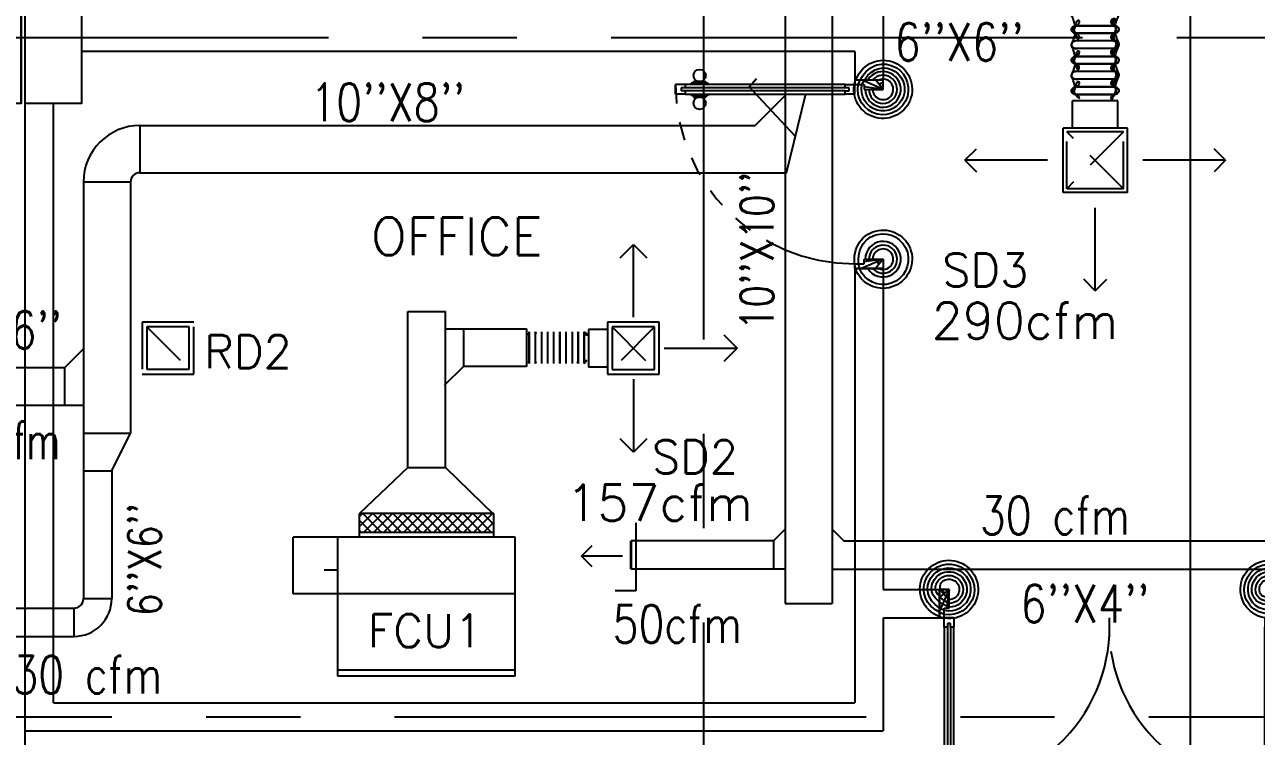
# Model space of a CAD drawing. Extents: x 417866230.2 to 417866327.8, y 43498045.5 to 43498135.4.
# Drawn here: x 417866283.83 to 417866290.37, y 43498081 to 43498084.77 of the extents above; entities that cross this region are included whole.
import ezdxf
from ezdxf.enums import TextEntityAlignment as Align

# ---------------------------------------------------------------- set-up
doc = ezdxf.new("R2010")
doc.units = 0
doc.header["$MEASUREMENT"] = 0
doc.linetypes.add('CENTERX2', pattern=[4, 2.5, -0.5, 0.5, -0.5])
doc.linetypes.add('HIDDEN', pattern=[0.375, 0.25, -0.125])
doc.layers.get('0').update_dxf_attribs({"linetype": 'CONTINUOUS'})
for name, color, linetype in [('AXES', 11, 'CENTERX2'), ('COL', 9, 'CONTINUOUS'), ('DOOR', 9, 'CONTINUOUS'), ('DUCT', 6, 'CONTINUOUS'), ('EXDUCT', 10, 'CONTINUOUS'), ('FCU', 6, 'CONTINUOUS'), ('HAT', 12, 'CONTINUOUS'), ('M-AC-FLEX', 3, 'CONTINUOUS'), ('M-EGU.', 2, 'CONTINUOUS'), ('RM-NAME', 9, 'CONTINUOUS'), ('SCD', 2, 'CONTINUOUS'), ('WALL', 4, 'CONTINUOUS')]:
    doc.layers.add(name, color=color, linetype=linetype)
doc.styles.add('ROMANS', font='ROMANS.shx', dxfattribs={"width": 0.6})

# ---------------------------------------------------------------- blocks, each defined once
blk = doc.blocks.new('A$C272A55A0')
at = {"layer": 'DOOR', "color": 0, "linetype": 'ByBlock'}
for p, q in [((0, 900.4), (0, 1050.4)), ((50, 1050.4), (0, 1050.4)), ((50, 950.4), (50, 1050.4)), ((1750, 950.4), (1750, 1050.4)), ((1750, 1050.4), (1800, 1050.4)), ((1800, 1050.4), (1800, 900.4)), ((25, 950.4), (50, 950.4)), ((25, 900.4), (25, 950.4)), ((1775, 950.4), (1750, 950.4)), ((1775, 900.4), (1775, 950.4)), ((0, 900.4), (25, 900.4)), ((75, 900.4), (25, 900.4)), ((25, 850.4), (25, 900.4)), ((42, 850.4), (25, 850.4)), ((58, 870.4), (42, 870.4)), ((42, 870.4), (42, 850.4)), ((58, 850.4), (58, 870.4)), ((75, 850.4), (58, 850.4)), ((75, 900.4), (75, 850.4)), ((1725, 900.4), (1775, 900.4)), ((1725, 900.4), (1725, 850.4)), ((1725, 850.4), (1742, 850.4)), ((1742, 870.4), (1758, 870.4)), ((1742, 850.4), (1742, 870.4)), ((1758, 870.4), (1758, 850.4)), ((1758, 850.4), (1775, 850.4)), ((1800, 900.4), (1775, 900.4)), ((1775, 850.4), (1775, 900.4)), ((1717.8, 160.1), (1708.8, 160.1)), ((1708.8, 95.3), (1708.8, 160.1)), ((1725, 172.7), (1717.8, 172.7)), ((1717.8, 172.7), (1717.8, 82.7)), ((1717.8, 95.3), (1717.8, 160.1)), ((1775, 172.7), (1782.2, 172.7)), ((1782.2, 172.7), (1782.2, 82.7)), ((1782.2, 160.1), (1791.2, 160.1)), ((1782.2, 95.3), (1782.2, 160.1)), ((1791.2, 95.3), (1791.2, 160.1)), ((1717.8, 95.3), (1708.8, 95.3)), ((1725, 82.7), (1717.8, 82.7)), ((1775, 82.7), (1782.2, 82.7)), ((1782.2, 95.3), (1791.2, 95.3)), ((25, 50.4), (42, 50.4)), ((25, 50.4), (25, 0.4)), ((25, 0.4), (75, 0.4)), ((75, 0.4), (25, 0.4)), ((42, 50.4), (42, 30.4)), ((42, 30.4), (58, 30.4)), ((58, 50.4), (75, 50.4)), ((58, 50.4), (58, 30.4)), ((75, 50.4), (75, 0.4)), ((1742, 50.4), (1725, 50.4)), ((1725, 50.4), (1725, 0.4)), ((1775, 0.4), (1725, 0.4)), ((1725, 0.4), (1775, 0.4)), ((1742, 50.4), (1742, 30.4)), ((1758, 30.4), (1742, 30.4)), ((1775, 50.4), (1758, 50.4)), ((1758, 50.4), (1758, 30.4)), ((1775, 50.4), (1775, 0.4))]:
    blk.add_line(p, q, dxfattribs=at)
at = {"layer": 'DOOR', "color": 9, "linetype": 'ByBlock'}
for p, q in [((50, 1050.4), (0, 1010.2)), ((50, 1050.4), (0, 936.6)), ((50, 1050.4), (36.6, 950.4)), ((1750, 1050.4), (1800, 1010.2)), ((1750, 1050.4), (1800, 936.6)), ((1750, 1050.4), (1763.4, 950.4))]:
    blk.add_line(p, q, dxfattribs=at)
at = {"layer": 'DOOR', "linetype": 'ByBlock'}
for p, q in [((25, 850.4), (25, 50.4)), ((42, 850.4), (42, 50.4)), ((58, 850.4), (58, 50.4)), ((75, 50.4), (75, 850.4)), ((1725, 50.4), (1725, 850.4)), ((1742, 850.4), (1742, 50.4)), ((1758, 850.4), (1758, 50.4)), ((1775, 850.4), (1775, 50.4))]:
    blk.add_line(p, q, dxfattribs=at)
at = {"layer": 'DOOR', "color": 0, "linetype": 'ByBlock'}
for centre in [(1676.5, 127.7), (1823.5, 127.7)]:
    blk.add_circle(centre, 32.4, dxfattribs=at)
at = {"layer": 'DOOR', "color": 9, "linetype": 'ByBlock'}
for centre, radius, start, end in [((50, 1050.4), 34.4, 180, 270), ((50, 1050.4), 14.4, 180, 270), ((1750, 1050.4), 14.4, 270, 0), ((1750, 1050.4), 34.4, 270, 0), ((50, 1050.4), 54.4, 203.20738, 270), ((50, 1050.4), 74.4, 227.77643, 270), ((1750, 1050.4), 54.4, 270, 336.79262), ((1750, 1050.4), 74.4, 270, 312.22357), ((50, 1050.4), 94.4, 238.01819, 270), ((50, 1050.4), 114.4, 244.08384, 257.37743), ((50, 1050.4), 134.4, 248.15985, 259.28002), ((1750, 1050.4), 94.4, 270, 301.98181), ((1750, 1050.4), 114.4, 282.62257, 295.91616), ((1750, 1050.4), 134.4, 280.71998, 291.84015), ((50, 1050.4), 154.4, 251.10529, 256.28577), ((1750, 1050.4), 154.4, 283.71423, 288.89471)]:
    blk.add_arc(centre, radius, start, end, dxfattribs=at)
at = {"layer": 'DOOR', "linetype": 'HIDDEN', "ltscale": 0.5}
for centre, start, end in [((50, 851.4), 268.31738, 3.29648), ((1750, 851.4), 176.70352, 271.68262)]:
    blk.add_arc(centre, 851.4, start, end, dxfattribs=at)
at = {"layer": 'WALL', "linetype": 'ByBlock'}
blk.add_line((1800, 900.4), (1800, 1050.4), dxfattribs=at)
blk = doc.blocks.new('RM1')
at = {"layer": 'RM-NAME', "style": 'ROMANS'}
for tag, p in [('ROOMNAME1', (0, 323.8)), ('ROOMNAME2', (0, 0))]:
    blk.add_attdef(tag, text='', height=200, dxfattribs=at).set_placement(p, align=Align.MIDDLE)
blk = doc.blocks.new('C11')
at = {"layer": 'HAT'}
h = blk.add_hatch(dxfattribs=at)
h.set_pattern_fill('ANSI31', color=256, scale=300, style=0)
h.set_pattern_definition([(45, (-383765.23, -62181), (-26.5165043, 26.5165043), [])])
h.paths.add_polyline_path([(-20, 350), (-20, 700), (-320, 700), (-320, 350)])
h.paths.add_polyline_path([(-320, 0), (-20, 0), (-20, 350), (-320, 350)])
h = blk.add_hatch(dxfattribs=at)
h.set_pattern_fill('ANSI31', color=256, scale=300, style=0)
h.set_pattern_definition([(45, (-383445.23, -62181), (-26.5165043, 26.5165043), [])])
h.paths.add_polyline_path([(300, 350), (300, 700), (0, 700), (0, 350)])
h.paths.add_polyline_path([(0, 0), (300, 0), (300, 350), (0, 350)])
at = {"layer": 'COL'}
for points in [[(-20, 700), (-20, 0), (-320, 0), (-320, 700)], [(300, 700), (300, 0), (0, 0), (0, 700)]]:
    blk.add_lwpolyline(points, close=True, dxfattribs=at)
blk = doc.blocks.new('DOOR1000')
at = {"layer": 'DOOR', "color": 7, "linetype": 'ByBlock'}
for p, q in [((-150, 0), (0, 0)), ((-150, 0), (-150, -25)), ((0, -50), (-113.7, 0)), ((0, -50), (-40.1, 0)), ((0, -50), (0, 0)), ((-1100, -25), (-1100, -75)), ((-1100, -75), (-1100, -25)), ((-1050, -25), (-1100, -25)), ((-1070, -42), (-1070, -58)), ((-1050, -42), (-1070, -42)), ((-1050, -58), (-1070, -58)), ((-1050, -25), (-1050, -42)), ((-1050, -58), (-1050, -75)), ((-1017.6, -25), (-1017.6, -17.8)), ((-927.6, -17.8), (-1017.6, -17.8)), ((-1005, -17.8), (-1005, -8.8)), ((-1005, -8.8), (-940.2, -8.8)), ((-1005, -17.8), (-940.2, -17.8)), ((-940.2, -17.8), (-940.2, -8.8)), ((-927.6, -25), (-927.6, -17.8)), ((-200, -25), (-150, -25)), ((-200, -42), (-200, -25)), ((-180, -42), (-200, -42)), ((-200, -58), (-180, -58)), ((-200, -75), (-200, -58)), ((-180, -58), (-180, -42)), ((-150, -25), (-100, -25)), ((-150, -75), (-150, -25)), ((-100, -25), (-100, -50)), ((0, -50), (-100, -36.6)), ((-100, -50), (0, -50)), ((-1050, -75), (-1100, -75)), ((-1017.6, -75), (-1017.6, -82.2)), ((-927.6, -82.2), (-1017.6, -82.2)), ((-1005, -82.2), (-1005, -91.2)), ((-1005, -82.2), (-940.2, -82.2)), ((-1005, -91.2), (-940.2, -91.2)), ((-940.2, -82.2), (-940.2, -91.2)), ((-927.6, -75), (-927.6, -82.2)), ((-150, -75), (-200, -75)), ((-150, -975), (-100, -975)), ((-150, -1000), (-150, -975)), ((0, -950), (-113.7, -1000)), ((-100, -975), (-100, -950)), ((0, -950), (-100, -963.4)), ((-100, -950), (0, -950)), ((0, -950), (-40.1, -1000)), ((0, -950), (0, -1000)), ((-150, -1000), (0, -1000)), ((0, -1000), (-150, -1000))]:
    blk.add_line(p, q, dxfattribs=at)
at = {"layer": 'DOOR', "linetype": 'ByBlock'}
for p, q in [((-200, -25), (-1050, -25)), ((-200, -42), (-1050, -42)), ((-200, -58), (-1050, -58)), ((-1050, -75), (-200, -75))]:
    blk.add_line(p, q, dxfattribs=at)
at = {"layer": 'DOOR', "color": 7, "linetype": 'ByBlock'}
for centre in [(-972.6, 23.5), (-972.6, -123.5)]:
    blk.add_circle(centre, 32.4, dxfattribs=at)
for centre, radius, start, end in [((0, -50), 154.4, 161.10529, 166.28577), ((0, -50), 94.4, 148.01819, 180), ((0, -50), 134.4, 158.15985, 169.28002), ((0, -50), 114.4, 154.08384, 167.37743), ((0, -50), 74.4, 137.77643, 180), ((0, -50), 54.4, 113.20738, 180), ((0, -50), 34.4, 90, 180), ((0, -50), 14.4, 90, 180), ((0, -950), 134.4, 190.71998, 201.84015), ((0, -950), 94.4, 180, 211.98181), ((0, -950), 74.4, 180, 222.22357), ((0, -950), 54.4, 180, 246.79262), ((0, -950), 34.4, 180, 270), ((0, -950), 14.4, 180, 270), ((0, -950), 154.4, 193.71423, 198.89471)]:
    blk.add_arc(centre, radius, start, end, dxfattribs=at)
at = {"layer": 'DOOR', "linetype": 'HIDDEN', "ltscale": 0.5}
blk.add_arc((-150, -25), 950, 180, 270, dxfattribs=at)
blk = doc.blocks.new('*X118')
at = {"color": 0}
for p, q in [((23911.7, -1650.2), (23966, -1595.9)), ((23911.7, -1597.2), (23912.9, -1595.9)), ((23919, -1695.9), (24019, -1595.9)), ((24022.8, -1695.9), (23922.8, -1595.9)), ((23972, -1695.9), (24072, -1595.9)), ((24075.9, -1695.9), (23975.9, -1595.9)), ((24025.1, -1695.9), (24125.1, -1595.9)), ((24128.9, -1695.9), (24028.9, -1595.9)), ((24078.1, -1695.9), (24178.1, -1595.9)), ((24181.9, -1695.9), (24081.9, -1595.9)), ((24131.1, -1695.9), (24231.1, -1595.9)), ((24235, -1695.9), (24135, -1595.9)), ((24184.2, -1695.9), (24284.2, -1595.9)), ((24288, -1695.9), (24188, -1595.9)), ((24237.2, -1695.9), (24337.2, -1595.9)), ((24341, -1695.9), (24241, -1595.9)), ((24290.2, -1695.9), (24390.2, -1595.9)), ((24394.1, -1695.9), (24294.1, -1595.9)), ((24343.3, -1695.9), (24443.3, -1595.9)), ((24447.1, -1695.9), (24347.1, -1595.9)), ((24396.3, -1695.9), (24496.3, -1595.9)), ((24500.1, -1695.9), (24400.1, -1595.9)), ((24449.3, -1695.9), (24549.3, -1595.9)), ((24553.2, -1695.9), (24453.2, -1595.9)), ((24502.4, -1695.9), (24602.4, -1595.9)), ((24606.2, -1695.9), (24506.2, -1595.9)), ((24555.4, -1695.9), (24623.7, -1627.6)), ((24623.7, -1660.4), (24559.2, -1595.9)), ((24623.7, -1607.4), (24612.3, -1595.9)), ((23969.8, -1695.9), (23911.7, -1637.8)), ((23916.8, -1695.9), (23911.7, -1690.9)), ((24608.4, -1695.9), (24623.7, -1680.7))]:
    blk.add_line(p, q, dxfattribs=at)
blk = doc.blocks.new('WAP12')
at = {"color": 6}
for p, q in [((-558.8, 528.5), (381.2, 528.5)), ((-558.8, 528.5), (-558.8, -208.5)), ((381.2, 528.5), (381.2, -208.5)), ((-558.8, 91.5), (381.2, 91.5)), ((-558.8, -208.5), (381.2, -208.5))]:
    blk.add_line(p, q, dxfattribs=at)
at = {"color": 3}
for p, q in [((-558.8, 496.5), (381.2, 496.5)), ((381.2, 91.5), (619.2, 91.5)), ((619.2, 91.5), (619.2, -208.5)), ((381.2, -33.5), (454.5, -33.5)), ((-444.8, -208.5), (-444.8, -333.5)), ((-444.8, -233.5), (267.2, -233.5)), ((267.2, -208.5), (267.2, -333.5)), ((381.2, -208.5), (619.2, -208.5)), ((-444.8, -333.5), (267.2, -333.5))]:
    blk.add_line(p, q, dxfattribs=at)
at = {"color": 11}
blk.add_blockref('*X118', (-24356.5, 1362.4), dxfattribs=at)
blk = doc.blocks.new('FA')
at = {"color": 4}
for p, q in [((13.3, 1023.3), (69.9, 1079.8)), ((69.9, 1079.8), (126.5, 1023.3))]:
    blk.add_line(p, q, dxfattribs=at)
at = {"color": 2}
blk.add_line((69.9, 862), (69.9, 1079.8), dxfattribs=at)
at = {"layer": 'DUCT'}
for p, q in [((150, 820), (0, 820)), ((0, 0), (0, 816.5)), ((150, 816.5), (0, 816.5)), ((150, 61.8), (150, 816.5)), ((211.9, 0), (150, 61.8))]:
    blk.add_line(p, q, dxfattribs=at)

msp = doc.modelspace()

# ---------------------------------------------------------------- linework, layer by layer
at = {"layer": 'AXES'}
for p, q in [((417866283.8369, 43498056.2378), (417866283.8369, 43498134.3653)), ((417866287.4369, 43498063.1021), (417866287.4369, 43498121.9221)), ((417866230.9454, 43498084.7021), (417866300.0369, 43498084.7021)), ((417866241.7969, 43498081.1021), (417866300.0369, 43498081.1021))]:
    msp.add_line(p, q, dxfattribs=at)
at = {"layer": 'DUCT'}
for p, q in [((417866287.8675, 43498085.1068), (417866287.8675, 43498081.7034)), ((417866288.1175, 43498085.1068), (417866288.1175, 43498081.7034)), ((417866287.6778, 43498084.4411), (417866287.7166, 43498084.4842)), ((417866287.6778, 43498084.4411), (417866287.6778, 43498084.4411)), ((417866287.9222, 43498084.1781), (417866287.6778, 43498084.4411)), ((417866287.8746, 43498084.4022), (417866287.708, 43498084.2356)), ((417866287.8746, 43498083.9856), (417866287.9759, 43498084.3959)), ((417866284.4463, 43498084.2356), (417866287.708, 43498084.2356)), ((417866284.4463, 43498084.2356), (417866284.4463, 43498083.9856)), ((417866284.4463, 43498083.9856), (417866287.8746, 43498083.9856)), ((417866284.3963, 43498083.9356), (417866284.1463, 43498083.9356)), ((417866284.1466, 43498083.9356), (417866284.1466, 43498081.7284)), ((417866284.3963, 43498083.9356), (417866284.3963, 43498082.6061)), ((417866285.8664, 43498083.2491), (417866286.0664, 43498083.2491)), ((417866285.8664, 43498082.4234), (417866285.8664, 43498083.2491)), ((417866286.0664, 43498082.4234), (417866286.0664, 43498083.2491)), ((417866286.0664, 43498083.1589), (417866286.4954, 43498083.1589)), ((417866286.1632, 43498082.9589), (417866286.1632, 43498083.1589)), ((417866286.4954, 43498083.1589), (417866286.4954, 43498082.9589)), ((417866284.0466, 43498082.952), (417866284.1466, 43498083.052)), ((417866284.0466, 43498082.952), (417866283.3833, 43498082.952)), ((417866284.0466, 43498082.952), (417866284.0466, 43498082.752)), ((417866286.0615, 43498082.8589), (417866286.1615, 43498082.9589)), ((417866286.4954, 43498082.9589), (417866286.1615, 43498082.9589)), ((417866284.1466, 43498082.752), (417866283.3833, 43498082.752)), ((417866284.1466, 43498082.6061), (417866284.3963, 43498082.6061)), ((417866284.2966, 43498082.4061), (417866284.3963, 43498082.6061)), ((417866284.1466, 43498082.4061), (417866284.2966, 43498082.4061)), ((417866284.2966, 43498082.4061), (417866284.2966, 43498081.7284)), ((417866285.8664, 43498082.4234), (417866285.6104, 43498082.1788)), ((417866285.8664, 43498082.4234), (417866286.0664, 43498082.4234)), ((417866286.0664, 43498082.4234), (417866286.3224, 43498082.1737)), ((417866287.0766, 43498082.1303), (417866287.0766, 43498081.7691)), ((417866288.1175, 43498082.0959), (417866288.1793, 43498082.034)), ((417866287.8056, 43498082.034), (417866287.8056, 43498081.884)), ((417866288.1793, 43498082.034), (417866291.0054, 43498082.034)), ((417866288.1175, 43498081.884), (417866291.0054, 43498081.884)), ((417866287.0766, 43498081.7691), (417866286.9666, 43498081.7691)), ((417866283.6779, 43498081.6784), (417866284.0966, 43498081.6784)), ((417866284.0966, 43498081.5284), (417866284.0966, 43498081.6784)), ((417866284.1466, 43498081.7284), (417866284.2966, 43498081.7284)), ((417866287.8675, 43498081.7034), (417866288.1175, 43498081.7034)), ((417866283.6779, 43498081.5284), (417866284.0966, 43498081.5284))]:
    msp.add_line(p, q, dxfattribs=at)
for centre, radius, start, end in [((417866284.4463, 43498083.9356), 0.3, 90, 180), ((417866284.4463, 43498083.9356), 0.05, 90, 180), ((417866284.0966, 43498081.7284), 0.05, 270, 0), ((417866284.0966, 43498081.7284), 0.2, 270, 0)]:
    msp.add_arc(centre, radius, start, end, dxfattribs=at)
at = {"layer": 'EXDUCT', "linetype": 'Continuous'}
msp.add_line((417866290.0167, 43498072.5385), (417866290.0167, 43498089.6287), dxfattribs=at)
at = {"layer": 'M-AC-FLEX', "color": 11}
for p, q in [((417866289.4067, 43498084.7643), (417866289.6168, 43498084.7643)), ((417866289.4067, 43498084.7643), (417866289.6168, 43498084.7643)), ((417866289.6171, 43498084.7643), (417866289.407, 43498084.7643)), ((417866289.6171, 43498084.7643), (417866289.407, 43498084.7643)), ((417866289.4067, 43498084.7243), (417866289.6168, 43498084.7243)), ((417866289.4067, 43498084.7243), (417866289.6168, 43498084.7243)), ((417866289.6171, 43498084.7243), (417866289.407, 43498084.7243)), ((417866289.6171, 43498084.7243), (417866289.407, 43498084.7243)), ((417866289.6171, 43498084.6835), (417866289.407, 43498084.6835)), ((417866289.6171, 43498084.6835), (417866289.407, 43498084.6835)), ((417866289.6171, 43498084.6428), (417866289.407, 43498084.6428)), ((417866289.6171, 43498084.6428), (417866289.407, 43498084.6428)), ((417866289.4067, 43498084.6021), (417866289.6168, 43498084.6021)), ((417866289.4067, 43498084.6021), (417866289.6168, 43498084.6021)), ((417866289.4067, 43498084.6021), (417866289.6168, 43498084.6021)), ((417866289.4067, 43498084.6021), (417866289.6168, 43498084.6021)), ((417866289.4067, 43498084.562), (417866289.6168, 43498084.562)), ((417866289.4067, 43498084.562), (417866289.6168, 43498084.562)), ((417866289.4067, 43498084.562), (417866289.6168, 43498084.562)), ((417866289.4067, 43498084.562), (417866289.6168, 43498084.562)), ((417866289.6171, 43498084.6021), (417866289.407, 43498084.6021)), ((417866289.6171, 43498084.6021), (417866289.407, 43498084.6021)), ((417866289.6171, 43498084.6021), (417866289.407, 43498084.6021)), ((417866289.6171, 43498084.6021), (417866289.407, 43498084.6021)), ((417866289.6171, 43498084.562), (417866289.407, 43498084.562)), ((417866289.6171, 43498084.562), (417866289.407, 43498084.562)), ((417866289.6171, 43498084.562), (417866289.407, 43498084.562)), ((417866289.6171, 43498084.562), (417866289.407, 43498084.562)), ((417866289.6171, 43498084.5213), (417866289.407, 43498084.5213)), ((417866289.6171, 43498084.5213), (417866289.407, 43498084.5213)), ((417866289.6171, 43498084.4806), (417866289.407, 43498084.4806)), ((417866289.6171, 43498084.4806), (417866289.407, 43498084.4806)), ((417866289.4067, 43498084.4398), (417866289.6168, 43498084.4398)), ((417866289.4067, 43498084.4398), (417866289.6168, 43498084.4398)), ((417866289.6171, 43498084.4398), (417866289.407, 43498084.4398)), ((417866289.6171, 43498084.4398), (417866289.407, 43498084.4398)), ((417866289.4067, 43498084.3998), (417866289.6168, 43498084.3998)), ((417866289.4067, 43498084.3998), (417866289.6168, 43498084.3998)), ((417866289.6171, 43498084.3998), (417866289.407, 43498084.3998)), ((417866289.6171, 43498084.3998), (417866289.407, 43498084.3998)), ((417866286.5108, 43498083.1425), (417866286.5108, 43498082.9744)), ((417866286.5108, 43498083.1425), (417866286.5108, 43498082.9744)), ((417866286.5108, 43498082.9741), (417866286.5108, 43498083.1422)), ((417866286.5428, 43498083.1425), (417866286.5428, 43498082.9744)), ((417866286.5754, 43498083.1425), (417866286.5754, 43498082.9744)), ((417866286.5754, 43498083.1425), (417866286.5754, 43498082.9744)), ((417866286.608, 43498083.1425), (417866286.608, 43498082.9744)), ((417866286.608, 43498083.1425), (417866286.608, 43498082.9744)), ((417866286.6406, 43498082.9741), (417866286.6406, 43498083.1422)), ((417866286.6726, 43498083.1425), (417866286.6726, 43498082.9744)), ((417866286.6726, 43498082.9741), (417866286.6726, 43498083.1422)), ((417866286.6726, 43498082.9741), (417866286.6726, 43498083.1422)), ((417866286.7052, 43498083.1425), (417866286.7052, 43498082.9744)), ((417866286.7378, 43498083.1425), (417866286.7378, 43498082.9744)), ((417866286.7378, 43498083.1425), (417866286.7378, 43498082.9744)), ((417866286.7704, 43498083.1425), (417866286.7704, 43498082.9744)), ((417866286.7704, 43498082.9741), (417866286.7704, 43498083.1422)), ((417866286.7704, 43498082.9741), (417866286.7704, 43498083.1422)), ((417866286.8024, 43498083.1425), (417866286.8024, 43498082.9744)), ((417866286.8024, 43498083.1425), (417866286.8024, 43498082.9744)), ((417866286.8024, 43498082.9741), (417866286.8024, 43498083.1422))]:
    msp.add_line(p, q, dxfattribs=at)
at = {"layer": 'M-AC-FLEX'}
for points in [[(417866289.407, 43498084.7643, 1), (417866289.407, 43498084.805, -1), (417866289.407, 43498084.8458)], [(417866289.6171, 43498084.7643, -1), (417866289.6171, 43498084.805, 1), (417866289.6171, 43498084.8458)], [(417866289.6171, 43498084.805, 1), (417866289.6171, 43498084.7643)], [(417866289.407, 43498084.7243, -0.999838), (417866289.4063, 43498084.7643)], [(417866289.407, 43498084.7643, 0.999838), (417866289.4063, 43498084.7243)], [(417866289.407, 43498084.7643, 0.999838), (417866289.4063, 43498084.7243)], [(417866289.407, 43498084.7243, -0.999838), (417866289.4063, 43498084.7643)], [(417866289.407, 43498084.7643, -0.00451), (417866289.4067, 43498084.7643, 0.008922), (417866289.406, 43498084.7643)], [(417866289.4067, 43498084.7643, 0.008922), (417866289.406, 43498084.7643)], [(417866289.4063, 43498084.7643, -0.004461), (417866289.4067, 43498084.7643)], [(417866289.4063, 43498084.7643, -0.004461), (417866289.4067, 43498084.7643)], [(417866289.6164, 43498084.7243, -0.00451), (417866289.6168, 43498084.7243, 1.018005), (417866289.6168, 43498084.7643)], [(417866289.6164, 43498084.7643, 0.00451), (417866289.6168, 43498084.7643, -1.018005), (417866289.6168, 43498084.7243)], [(417866289.407, 43498084.7243, -1), (417866289.407, 43498084.6835, 1), (417866289.407, 43498084.6428)], [(417866289.4176, 43498084.6865, -0.136926), (417866289.407, 43498084.6835, 1), (417866289.407, 43498084.6428)], [(417866289.4176, 43498084.6399, 0.136926), (417866289.407, 43498084.6428, -1), (417866289.407, 43498084.6835)], [(417866289.407, 43498084.6021, 1), (417866289.407, 43498084.6428, -1), (417866289.407, 43498084.6835)], [(417866289.4067, 43498084.7243, -0.008922), (417866289.406, 43498084.7243)], [(417866289.407, 43498084.7243, 0.00451), (417866289.4067, 43498084.7243, -0.008922), (417866289.406, 43498084.7243)], [(417866289.4063, 43498084.7243, 0.004461), (417866289.4067, 43498084.7243)], [(417866289.4063, 43498084.7243, 0.004461), (417866289.4067, 43498084.7243)], [(417866289.6171, 43498084.6835, -1), (417866289.6171, 43498084.7243)], [(417866289.6171, 43498084.7243, 1), (417866289.6171, 43498084.6835, -1), (417866289.6171, 43498084.6428)], [(417866289.6171, 43498084.6021, -1), (417866289.6171, 43498084.6428, 1), (417866289.6171, 43498084.6835)], [(417866289.6066, 43498084.6865, 0.136926), (417866289.6171, 43498084.6835, -1), (417866289.6171, 43498084.6428)], [(417866289.6066, 43498084.6399, -0.136926), (417866289.6171, 43498084.6428, 1), (417866289.6171, 43498084.6835)], [(417866289.6171, 43498084.6428, 1), (417866289.6171, 43498084.6835)], [(417866289.6171, 43498084.6835, -1), (417866289.6171, 43498084.6428)], [(417866289.6171, 43498084.6835, -1), (417866289.6171, 43498084.6428)], [(417866289.6171, 43498084.6428, 1), (417866289.6171, 43498084.6835)], [(417866289.407, 43498084.6021, 0.548762), (417866289.4255, 43498084.6311, 0.548762)], [(417866289.6171, 43498084.6428, 1), (417866289.6171, 43498084.6021)], [(417866289.5987, 43498084.6311, 0.548762), (417866289.6171, 43498084.6021)], [(417866289.6171, 43498084.6021, -0.548762), (417866289.5987, 43498084.6311, -0.548762)], [(417866289.407, 43498084.6021, 0.999838), (417866289.4063, 43498084.562)], [(417866289.407, 43498084.562, -0.999838), (417866289.4063, 43498084.6021)], [(417866289.407, 43498084.562, -0.999838), (417866289.4063, 43498084.6021)], [(417866289.407, 43498084.6021, 0.999838), (417866289.4063, 43498084.562)], [(417866289.407, 43498084.562, -0.999838), (417866289.4063, 43498084.6021)], [(417866289.407, 43498084.6021, 0.999838), (417866289.4063, 43498084.562)], [(417866289.407, 43498084.6021, 0.999838), (417866289.4063, 43498084.562)], [(417866289.407, 43498084.562, -0.999838), (417866289.4063, 43498084.6021)], [(417866289.407, 43498084.562, -1), (417866289.407, 43498084.5213, 1), (417866289.407, 43498084.4806)], [(417866289.4067, 43498084.6021, 0.008922), (417866289.406, 43498084.6021)], [(417866289.407, 43498084.6021, -0.00451), (417866289.4067, 43498084.6021, 0.008922), (417866289.406, 43498084.6021)], [(417866289.407, 43498084.6021, -0.00451), (417866289.4067, 43498084.6021, 0.008922), (417866289.406, 43498084.6021)], [(417866289.4067, 43498084.6021, 0.008922), (417866289.406, 43498084.6021)], [(417866289.407, 43498084.562, 0.00451), (417866289.4067, 43498084.562, -0.008922), (417866289.406, 43498084.562)], [(417866289.4067, 43498084.562, -0.008922), (417866289.406, 43498084.562)], [(417866289.4067, 43498084.562, -0.008922), (417866289.406, 43498084.562)], [(417866289.407, 43498084.562, 0.00451), (417866289.4067, 43498084.562, -0.008922), (417866289.406, 43498084.562)], [(417866289.4063, 43498084.6021, -0.004461), (417866289.4067, 43498084.6021)], [(417866289.4063, 43498084.6021, -0.004461), (417866289.4067, 43498084.6021)], [(417866289.4063, 43498084.6021, -0.004461), (417866289.4067, 43498084.6021)], [(417866289.4063, 43498084.6021, -0.004461), (417866289.4067, 43498084.6021)], [(417866289.4063, 43498084.562, 0.004461), (417866289.4067, 43498084.562)], [(417866289.4063, 43498084.562, 0.004461), (417866289.4067, 43498084.562)], [(417866289.4063, 43498084.562, 0.004461), (417866289.4067, 43498084.562)], [(417866289.4063, 43498084.562, 0.004461), (417866289.4067, 43498084.562)], [(417866289.407, 43498084.562, -0.548762), (417866289.4255, 43498084.5331, -0.548762)], [(417866289.5987, 43498084.5331, -0.548762), (417866289.6171, 43498084.562)], [(417866289.6171, 43498084.562, 0.548762), (417866289.5987, 43498084.5331, 0.548762)], [(417866289.6171, 43498084.5213, -1), (417866289.6171, 43498084.562)], [(417866289.6171, 43498084.562, 1), (417866289.6171, 43498084.5213, -1), (417866289.6171, 43498084.4806)], [(417866289.6164, 43498084.6021, 0.00451), (417866289.6168, 43498084.6021, -1.018005), (417866289.6168, 43498084.562)], [(417866289.6164, 43498084.562, -0.00451), (417866289.6168, 43498084.562, 1.018005), (417866289.6168, 43498084.6021)], [(417866289.6164, 43498084.562, -0.00451), (417866289.6168, 43498084.562, 1.018005), (417866289.6168, 43498084.6021)], [(417866289.6164, 43498084.6021, 0.00451), (417866289.6168, 43498084.6021, -1.018005), (417866289.6168, 43498084.562)], [(417866289.4176, 43498084.5243, -0.136926), (417866289.407, 43498084.5213, 1), (417866289.407, 43498084.4806)], [(417866289.407, 43498084.4398, 1), (417866289.407, 43498084.4806, -1), (417866289.407, 43498084.5213)], [(417866289.4176, 43498084.4776, 0.136926), (417866289.407, 43498084.4806, -1), (417866289.407, 43498084.5213)], [(417866289.6171, 43498084.4398, -1), (417866289.6171, 43498084.4806, 1), (417866289.6171, 43498084.5213)], [(417866289.6171, 43498084.4806, 1), (417866289.6171, 43498084.4398)], [(417866289.6066, 43498084.5243, 0.136926), (417866289.6171, 43498084.5213, -1), (417866289.6171, 43498084.4806)], [(417866289.6066, 43498084.4776, -0.136926), (417866289.6171, 43498084.4806, 1), (417866289.6171, 43498084.5213)], [(417866289.6171, 43498084.5213, -1), (417866289.6171, 43498084.4806)], [(417866289.6171, 43498084.4806, 1), (417866289.6171, 43498084.5213)], [(417866289.6171, 43498084.4806, 1), (417866289.6171, 43498084.5213)], [(417866289.6171, 43498084.5213, -1), (417866289.6171, 43498084.4806)], [(417866289.407, 43498084.4398, 0.999838), (417866289.4063, 43498084.3998)], [(417866289.407, 43498084.3998, -0.999838), (417866289.4063, 43498084.4398)], [(417866289.407, 43498084.3998, -0.999838), (417866289.4063, 43498084.4398)], [(417866289.407, 43498084.4398, 0.999838), (417866289.4063, 43498084.3998)], [(417866289.4067, 43498084.4398, 0.008922), (417866289.406, 43498084.4398)], [(417866289.407, 43498084.4398, -0.00451), (417866289.4067, 43498084.4398, 0.008922), (417866289.406, 43498084.4398)], [(417866289.4063, 43498084.4398, -0.004461), (417866289.4067, 43498084.4398)], [(417866289.4063, 43498084.4398, -0.004461), (417866289.4067, 43498084.4398)], [(417866289.6164, 43498084.4398, 0.00451), (417866289.6168, 43498084.4398, -1.018005), (417866289.6168, 43498084.3998)], [(417866289.6164, 43498084.3998, -0.00451), (417866289.6168, 43498084.3998, 1.018005), (417866289.6168, 43498084.4398)], [(417866289.407, 43498084.3998, 0.00451), (417866289.4067, 43498084.3998, -0.008922), (417866289.406, 43498084.3998)], [(417866289.4067, 43498084.3998, -0.008922), (417866289.406, 43498084.3998)], [(417866289.4063, 43498084.3998, 0.004461), (417866289.4067, 43498084.3998)], [(417866289.4063, 43498084.3998, 0.004461), (417866289.4067, 43498084.3998)], [(417866289.407, 43498084.3998, -0.631709), (417866289.4228, 43498084.3666, -0.631709)], [(417866289.4253, 43498084.3884, -0.292574), (417866289.4228, 43498084.3666, -0.292574)], [(417866289.6013, 43498084.3666, -0.631709), (417866289.6171, 43498084.3998)], [(417866289.6171, 43498084.3998, 0.631709), (417866289.6013, 43498084.3666, 0.631709)], [(417866289.6013, 43498084.3666, -0.292573), (417866289.5988, 43498084.3884)], [(417866289.5988, 43498084.3884, 0.292573), (417866289.6013, 43498084.3666, 0.292573)], [(417866286.4954, 43498083.1262, 0.397838), (417866286.5108, 43498083.1425)], [(417866286.5108, 43498083.1425, -0.397837), (417866286.4954, 43498083.1262, -0.397837)], [(417866286.5108, 43498083.1425, -0.397837), (417866286.4954, 43498083.1262, -0.397837)], [(417866286.5428, 43498083.1419, -0.00451), (417866286.5428, 43498083.1422, 1.018005), (417866286.5108, 43498083.1422)], [(417866286.5108, 43498083.1419, 0.00451), (417866286.5108, 43498083.1422, -1.018005), (417866286.5428, 43498083.1422)], [(417866286.5428, 43498083.1425, 1), (417866286.5754, 43498083.1425, -1), (417866286.608, 43498083.1425)], [(417866286.5428, 43498083.1425, 0.412332), (417866286.559, 43498083.1262, 0.412332)], [(417866286.5754, 43498083.1425, -1), (417866286.5428, 43498083.1425)], [(417866286.5754, 43498083.1425, -1), (417866286.608, 43498083.1425)], [(417866286.6406, 43498083.1425, -1), (417866286.608, 43498083.1425, 1), (417866286.5754, 43498083.1425)], [(417866286.608, 43498083.1425, 1), (417866286.5754, 43498083.1425)], [(417866286.608, 43498083.1425, 1), (417866286.6406, 43498083.1425)], [(417866286.6726, 43498083.1419, -0.00451), (417866286.6726, 43498083.1422, 1.018005), (417866286.6406, 43498083.1422)], [(417866286.6406, 43498083.1419, 0.00451), (417866286.6406, 43498083.1422, -1.018005), (417866286.6726, 43498083.1422)], [(417866286.6726, 43498083.1425, 1), (417866286.7052, 43498083.1425, -1), (417866286.7378, 43498083.1425)], [(417866286.7052, 43498083.1425, -1), (417866286.6726, 43498083.1425)], [(417866286.7378, 43498083.1425, 1), (417866286.7052, 43498083.1425)], [(417866286.7052, 43498083.1425, -1), (417866286.7378, 43498083.1425)], [(417866286.7704, 43498083.1425, -1), (417866286.7378, 43498083.1425, 1), (417866286.7052, 43498083.1425)], [(417866286.7378, 43498083.1425, 1), (417866286.7704, 43498083.1425)], [(417866286.7704, 43498083.1425, -0.412332), (417866286.7542, 43498083.1262, -0.412332)], [(417866286.7704, 43498083.1419, 0.00451), (417866286.7704, 43498083.1422, -1.018005), (417866286.8024, 43498083.1422)], [(417866286.8024, 43498083.1419, -0.00451), (417866286.8024, 43498083.1422, 1.018005), (417866286.7704, 43498083.1422)], [(417866286.8253, 43498083.1276, -0.542475), (417866286.8024, 43498083.1425)], [(417866286.8024, 43498083.1425, 0.542475), (417866286.8253, 43498083.1276, 0.542475)], [(417866286.8024, 43498083.1425, 0.412332), (417866286.8186, 43498083.1262, 0.412332)], [(417866286.5108, 43498082.9744, 0.412332), (417866286.4946, 43498082.9907, 0.412332)], [(417866286.5108, 43498082.9744, 0.397837), (417866286.4954, 43498082.9907, 0.397837)], [(417866286.5108, 43498082.9744, -0.00451), (417866286.5108, 43498082.9741, 0.008922), (417866286.5108, 43498082.9735)], [(417866286.5428, 43498082.9744, -0.999838), (417866286.5108, 43498082.9738)], [(417866286.5108, 43498082.9744, 0.999838), (417866286.5428, 43498082.9738)], [(417866286.5108, 43498082.9744, 0.999838), (417866286.5428, 43498082.9738)], [(417866286.5428, 43498082.9744, -0.999838), (417866286.5108, 43498082.9738)], [(417866286.5108, 43498082.9738, -0.004461), (417866286.5108, 43498082.9741)], [(417866286.5108, 43498082.9738, -0.004461), (417866286.5108, 43498082.9741)], [(417866286.5108, 43498082.9741, 0.008922), (417866286.5108, 43498082.9735)], [(417866286.5428, 43498082.9744, -0.412332), (417866286.559, 43498082.9907, -0.412332)], [(417866286.5428, 43498082.9744, -1), (417866286.5754, 43498082.9744, 1), (417866286.608, 43498082.9744)], [(417866286.5428, 43498082.9744, 0.00451), (417866286.5428, 43498082.9741, -0.008922), (417866286.5428, 43498082.9735)], [(417866286.5428, 43498082.9738, 0.004461), (417866286.5428, 43498082.9741)], [(417866286.5428, 43498082.9741, -0.008922), (417866286.5428, 43498082.9735)], [(417866286.5428, 43498082.9738, 0.004461), (417866286.5428, 43498082.9741)], [(417866286.6406, 43498082.9744, 1), (417866286.608, 43498082.9744, -1), (417866286.5754, 43498082.9744)], [(417866286.6406, 43498082.9744, -0.00451), (417866286.6406, 43498082.9741, 0.008922), (417866286.6406, 43498082.9735)], [(417866286.6726, 43498082.9744, -0.999838), (417866286.6406, 43498082.9738)], [(417866286.6406, 43498082.9744, 0.999838), (417866286.6726, 43498082.9738)], [(417866286.6406, 43498082.9744, 0.999838), (417866286.6726, 43498082.9738)], [(417866286.6726, 43498082.9744, -0.999838), (417866286.6406, 43498082.9738)], [(417866286.6406, 43498082.9738, -0.004461), (417866286.6406, 43498082.9741)], [(417866286.6406, 43498082.9738, -0.004461), (417866286.6406, 43498082.9741)], [(417866286.6406, 43498082.9741, 0.008922), (417866286.6406, 43498082.9735)], [(417866286.6726, 43498082.9744, -1), (417866286.7052, 43498082.9744, 1), (417866286.7378, 43498082.9744)], [(417866286.6726, 43498082.9744, 0.00451), (417866286.6726, 43498082.9741, -0.008922), (417866286.6726, 43498082.9735)], [(417866286.6726, 43498082.9738, 0.004461), (417866286.6726, 43498082.9741)], [(417866286.6726, 43498082.9741, -0.008922), (417866286.6726, 43498082.9735)], [(417866286.6726, 43498082.9738, 0.004461), (417866286.6726, 43498082.9741)], [(417866286.7704, 43498082.9744, 1), (417866286.7378, 43498082.9744, -1), (417866286.7052, 43498082.9744)], [(417866286.7704, 43498082.9744, 0.412332), (417866286.7542, 43498082.9907, 0.412332)], [(417866286.7704, 43498082.9744, 0.999838), (417866286.8024, 43498082.9738)], [(417866286.8024, 43498082.9744, -0.999838), (417866286.7704, 43498082.9738)], [(417866286.7704, 43498082.9744, -0.00451), (417866286.7704, 43498082.9741, 0.008922), (417866286.7704, 43498082.9735)], [(417866286.8024, 43498082.9744, -0.999838), (417866286.7704, 43498082.9738)], [(417866286.7704, 43498082.9744, 0.999838), (417866286.8024, 43498082.9738)], [(417866286.7704, 43498082.9738, -0.004461), (417866286.7704, 43498082.9741)], [(417866286.7704, 43498082.9741, 0.008922), (417866286.7704, 43498082.9735)], [(417866286.7704, 43498082.9738, -0.004461), (417866286.7704, 43498082.9741)], [(417866286.8024, 43498082.9744, -0.542475), (417866286.8253, 43498082.9893, -0.542475)], [(417866286.8024, 43498082.9744, -0.412332), (417866286.8186, 43498082.9907, -0.412332)], [(417866286.8024, 43498082.9744, 0.00451), (417866286.8024, 43498082.9741, -0.008922), (417866286.8024, 43498082.9735)], [(417866286.8024, 43498082.9738, 0.004461), (417866286.8024, 43498082.9741)], [(417866286.8024, 43498082.9738, 0.004461), (417866286.8024, 43498082.9741)], [(417866286.8024, 43498082.9741, -0.008922), (417866286.8024, 43498082.9735)]]:
    msp.add_lwpolyline(points, format="xyb", dxfattribs=at)
at = {"layer": 'M-EGU.'}
for p, q in [((417866289.6321, 43498084.3666), (417866289.3921, 43498084.3666)), ((417866289.3921, 43498084.2215), (417866289.3921, 43498084.3666)), ((417866289.6321, 43498084.2215), (417866289.6321, 43498084.3666)), ((417866289.6825, 43498084.2215), (417866289.3417, 43498084.2215)), ((417866289.3417, 43498083.8807), (417866289.3417, 43498084.2215)), ((417866289.6825, 43498083.8807), (417866289.6825, 43498084.2215)), ((417866288.8209, 43498084.0511), (417866288.882, 43498084.1122)), ((417866290.2033, 43498084.0511), (417866290.1422, 43498084.1122)), ((417866288.8209, 43498084.0511), (417866288.882, 43498083.99)), ((417866289.2597, 43498084.0511), (417866288.8209, 43498084.0511)), ((417866290.2033, 43498084.0511), (417866289.7645, 43498084.0511)), ((417866290.2033, 43498084.0511), (417866290.1422, 43498083.99)), ((417866289.6825, 43498083.8807), (417866289.3417, 43498083.8807)), ((417866289.5121, 43498083.3599), (417866289.5121, 43498083.7987)), ((417866286.9921, 43498083.5347), (417866287.0628, 43498083.6054)), ((417866287.0628, 43498083.6054), (417866287.1335, 43498083.5347)), ((417866287.0628, 43498083.2192), (417866287.0628, 43498083.6054)), ((417866289.5121, 43498083.3599), (417866289.451, 43498083.421)), ((417866289.5121, 43498083.3599), (417866289.5732, 43498083.421)), ((417866284.482, 43498083.1687), (417866284.482, 43498082.9437)), ((417866284.707, 43498083.1687), (417866284.482, 43498083.1687)), ((417866284.707, 43498082.9437), (417866284.707, 43498083.1687)), ((417866286.9253, 43498083.1929), (417866286.9253, 43498082.9179)), ((417866287.2003, 43498083.1929), (417866286.9253, 43498083.1929)), ((417866287.2003, 43498082.9179), (417866287.2003, 43498083.1929)), ((417866286.8253, 43498083.1554), (417866286.8253, 43498082.9554)), ((417866286.9253, 43498083.1554), (417866286.8253, 43498083.1554)), ((417866287.5421, 43498083.1261), (417866287.6128, 43498083.0554)), ((417866287.2266, 43498083.0554), (417866287.6128, 43498083.0554)), ((417866287.6128, 43498083.0554), (417866287.5421, 43498082.9847)), ((417866284.482, 43498082.9437), (417866284.707, 43498082.9437)), ((417866286.9253, 43498082.9554), (417866286.8253, 43498082.9554)), ((417866286.9253, 43498082.9179), (417866287.2003, 43498082.9179)), ((417866287.0628, 43498082.8916), (417866287.0628, 43498082.5054)), ((417866287.0628, 43498082.5054), (417866286.9921, 43498082.5761)), ((417866287.1335, 43498082.5761), (417866287.0628, 43498082.5054))]:
    msp.add_line(p, q, dxfattribs=at)
at = {"layer": 'M-EGU.', "linetype": 'HIDDEN'}
for p, q in [((417866289.6625, 43498083.9007), (417866289.3617, 43498084.2015)), ((417866289.6625, 43498084.2015), (417866289.3617, 43498083.9007)), ((417866289.3617, 43498083.9007), (417866289.3617, 43498084.2015)), ((417866289.6625, 43498084.2015), (417866289.3617, 43498084.2015)), ((417866289.6625, 43498083.9007), (417866289.6625, 43498084.2015)), ((417866289.6625, 43498083.9007), (417866289.3617, 43498083.9007)), ((417866284.457, 43498083.1937), (417866284.457, 43498082.9187)), ((417866284.732, 43498083.1937), (417866284.457, 43498083.1937)), ((417866284.482, 43498083.1687), (417866284.707, 43498082.9437)), ((417866284.732, 43498082.9187), (417866284.732, 43498083.1937)), ((417866286.9503, 43498083.1679), (417866287.1753, 43498082.9429)), ((417866287.1753, 43498083.1679), (417866286.9503, 43498082.9429)), ((417866287.1753, 43498083.1679), (417866286.9503, 43498083.1679)), ((417866286.9503, 43498083.1679), (417866286.9503, 43498082.9429)), ((417866287.1753, 43498082.9429), (417866287.1753, 43498083.1679)), ((417866284.457, 43498082.9187), (417866284.732, 43498082.9187)), ((417866286.9503, 43498082.9429), (417866287.1753, 43498082.9429))]:
    msp.add_line(p, q, dxfattribs=at)
at = {"layer": 'WALL'}
for p, q in [((417866288.3869, 43498087.8246), (417866288.3869, 43498084.4771)), ((417866288.2369, 43498084.6271), (417866284.1369, 43498084.6271)), ((417866288.2369, 43498084.6271), (417866288.2369, 43498084.4771)), ((417866288.2369, 43498084.4771), (417866288.3869, 43498084.4771)), ((417866283.8369, 43498081.0271), (417866283.8369, 43498084.4521)), ((417866283.9869, 43498081.1771), (417866283.9869, 43498084.3521)), ((417866288.2369, 43498083.4771), (417866288.2369, 43498081.1771)), ((417866288.2369, 43498083.4771), (417866288.3869, 43498083.4771)), ((417866288.3869, 43498083.4771), (417866288.3869, 43498081.7771)), ((417866288.3869, 43498081.7771), (417866288.6869, 43498081.7771)), ((417866288.6869, 43498081.7771), (417866288.6869, 43498081.6271)), ((417866288.3869, 43498081.6271), (417866288.3869, 43498081.0271)), ((417866288.3869, 43498081.6271), (417866288.6869, 43498081.6271)), ((417866283.9869, 43498081.1771), (417866288.2369, 43498081.1771)), ((417866283.8369, 43498081.0271), (417866288.3869, 43498081.0271))]:
    msp.add_line(p, q, dxfattribs=at)

# ---------------------------------------------------------------- block references
at = {"layer": 'DOOR', "xscale": 0.001000000047497451, "yscale": 0.0009999999892897904, "zscale": 0.001}
for name, p in [('DOOR1000', (417866288.3869, 43498084.4771)), ('A$C272A55A0', (417866288.6869, 43498080.7267))]:
    msp.add_blockref(name, p, dxfattribs=at)
at = {"layer": 'DUCT', "xscale": 0.001, "yscale": 0.001, "zscale": 0.001, "rotation": 90}
msp.add_blockref('FA', (417866287.8675, 43498081.884), dxfattribs=at)
at = {"layer": 'FCU', "xscale": 0.001, "yscale": 0.001, "zscale": 0.001, "rotation": 180}
msp.add_blockref('WAP12', (417866285.8775, 43498081.8453), dxfattribs=at)
at = {"layer": 'HAT', "xscale": 0.001000000047497451, "yscale": 0.0009999999892897904, "zscale": 0.001}
msp.add_blockref('C11', (417866283.8369, 43498084.3521), dxfattribs=at)
at = {"layer": 'HAT'}
ref = msp.add_blockref('RM1', (417866286.1261, 43498083.6486), dxfattribs=dict(at, xscale=0.001000000047497451, yscale=0.0009999999892897904, zscale=0.001))
ref.add_attrib('ROOMNAME2', 'OFFICE', dxfattribs={"layer": 'RM-NAME', "height": 0.2, "style": 'ROMANS'}).set_placement((417866286.1261, 43498083.6486), align=Align.MIDDLE)

# ---------------------------------------------------------------- texts
at = {"layer": 'SCD', "style": 'ROMANS'}
for s, width, p in [("6''X6''", 0.8, (417866288.4485, 43498084.5778)), ("10''X8''", 0.8, (417866285.3496, 43498084.259)), ("8'X6''", 0.8, (417866283.4169, 43498083.0517)), ('210cfm', 0.7, (417866283.3034, 43498082.4675)), ('30 cfm', 0.8, (417866288.9006, 43498082.0689)), ("6''X4''", 0.8, (417866289.1159, 43498081.6021)), ('50cfm', 0.8, (417866286.953, 43498081.4939)), ('130 cfm', 0.8, (417866283.6325, 43498081.225))]:
    msp.add_text(s, height=0.2, dxfattribs=dict(at, width=width)).set_placement(p)
at = {"layer": 'SCD', "style": 'ROMANS', "width": 0.8}
for s, p in [("10''X10''", (417866287.8057, 43498083.1507)), ("6''X6''", (417866284.5579, 43498081.636))]:
    msp.add_text(s, height=0.175, rotation=90, dxfattribs=at).set_placement(p)
at = {"layer": 'SCD', "style": 'ROMANS'}
for s, height, p in [('SD3', 0.175, (417866288.7005, 43498083.3828)), ('290cfm', 0.1925, (417866288.6445, 43498083.1053)), ('RD2', 0.175, (417866284.7868, 43498082.95)), ('SD2', 0.175, (417866287.1604, 43498082.3923)), ('157cfm', 0.1925, (417866286.7068, 43498082.1404)), ('FCU1', 0.175, (417866285.6551, 43498081.4707))]:
    msp.add_text(s, height=height, dxfattribs=at).set_placement(p)

doc.saveas('drawing.dxf')
